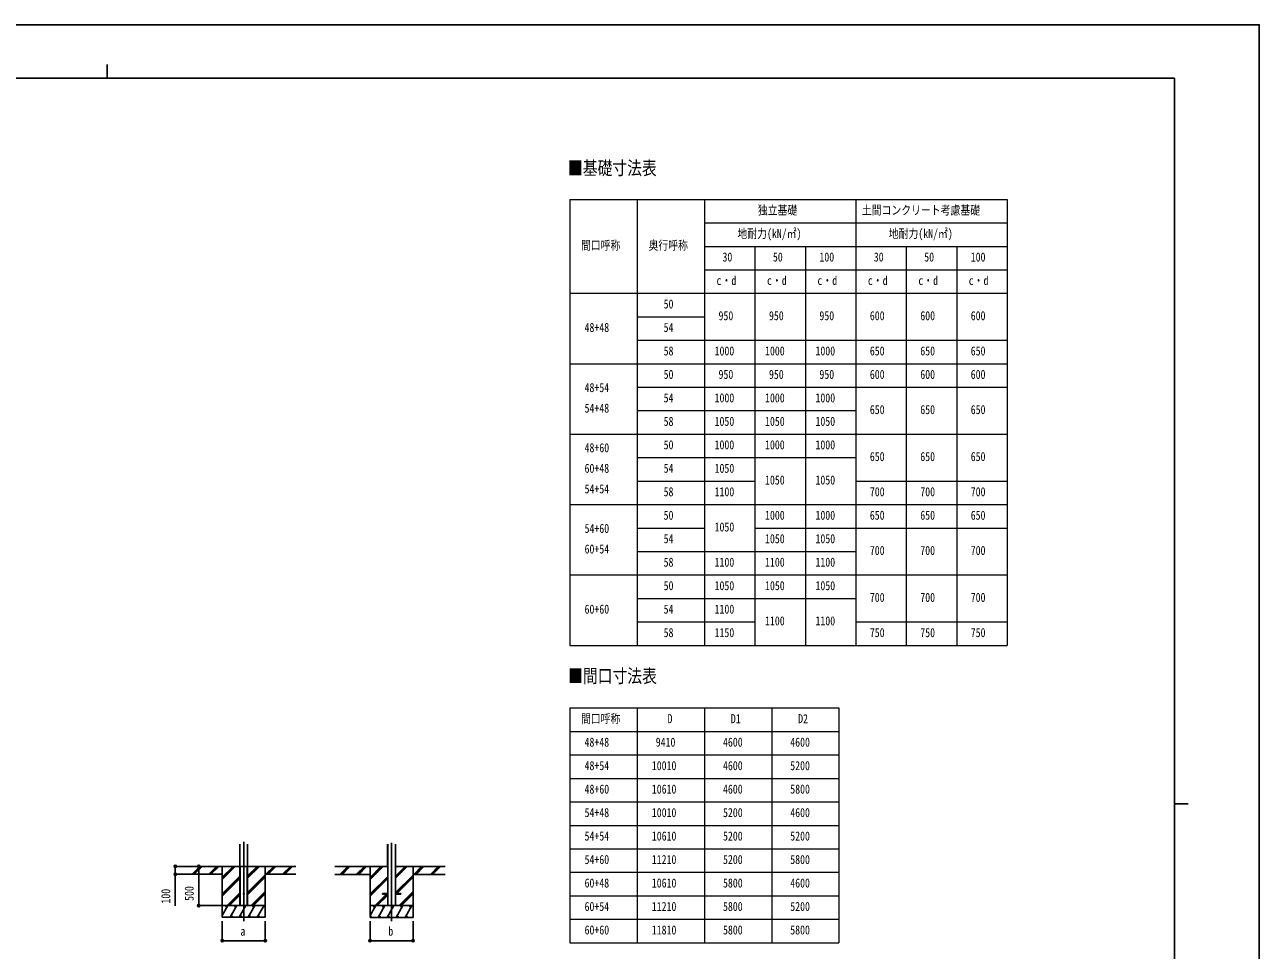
# Model space of a CAD drawing. Units: millimetres, scale not verified. Extents: x -14718 to 14718, y -10395 to 10395.
# Drawn here: x -1071 to 14718, y -1434 to 10395 of the extents above; entities that cross this region are included whole.
import ezdxf
from ezdxf.enums import TextEntityAlignment as Align

# ---------------------------------------------------------------- set-up
doc = ezdxf.new("R2010")
doc.units = ezdxf.units.MM
doc.header["$LTSCALE"] = 50
doc.layers.add('0-1_TABLE1', color=7, linetype='Continuous', lineweight=18)
for name, color, linetype in [('0-2_USER1', 3, 'Continuous'), ('0-3_YKK_12', 2, 'Continuous'), ('0-4_YKK_A1', 4, 'Continuous'), ('0-5_YKK_D', 6, 'Continuous'), ('0-6_YKK_ZWAK', 7, 'Continuous')]:
    doc.layers.add(name, color=color, linetype=linetype)
doc.styles.add('ＭＳ ゴシック', font='')
doc.styles.get('ＭＳ ゴシック').set_extended_font_data('MS Gothic')

msp = doc.modelspace()

# ---------------------------------------------------------------- linework, layer by layer
at = {"layer": '0-1_TABLE1'}
for p, q in [((5902.57, 8162.5), (11492.57, 8162.5)), ((6762.57, 8162.5), (6762.57, 2462.5)), ((7622.57, 8162.5), (7622.57, 2462.5)), ((7622.57, 7862.5), (11492.57, 7862.5)), ((7622.57, 7562.5), (11492.57, 7562.5)), ((8267.57, 7562.5), (8267.57, 2462.5)), ((8912.57, 7562.5), (8912.57, 2462.5)), ((10202.57, 7562.5), (10202.57, 2462.5)), ((10847.57, 7562.5), (10847.57, 2462.5)), ((7622.57, 7262.5), (11492.57, 7262.5)), ((6762.57, 6662.5), (7622.57, 6662.5)), ((6762.57, 6362.5), (11492.57, 6362.5)), ((6762.57, 5762.5), (11492.57, 5762.5)), ((6762.57, 5462.5), (9557.57, 5462.5)), ((6762.57, 4862.5), (9557.57, 4862.5)), ((6762.57, 4562.5), (8267.57, 4562.5)), ((9557.57, 4562.5), (11492.57, 4562.5)), ((6762.57, 3962.5), (7622.57, 3962.5)), ((8267.57, 3962.5), (11492.57, 3962.5)), ((6762.57, 3662.5), (9557.57, 3662.5)), ((6762.57, 3062.5), (9557.57, 3062.5)), ((6762.57, 2762.5), (8267.57, 2762.5)), ((9557.57, 2762.5), (11492.57, 2762.5)), ((5902.57, 1662.5), (9342.57, 1662.5)), ((5902.57, 1662.5), (5902.57, -1337.5)), ((6762.57, 1662.5), (6762.57, -1337.5)), ((7622.57, 1662.5), (7622.57, -1337.5)), ((8482.57, 1662.5), (8482.57, -1337.5)), ((9342.57, 1662.5), (9342.57, -1337.5)), ((5902.57, 1362.5), (9342.57, 1362.5)), ((5902.57, 1062.5), (9342.57, 1062.5)), ((5902.57, 762.5), (9342.57, 762.5)), ((5902.57, 462.5), (9342.57, 462.5)), ((5902.57, 162.5), (9342.57, 162.5)), ((5902.57, -137.5), (9342.57, -137.5)), ((5902.57, -437.5), (9342.57, -437.5)), ((5902.57, -737.5), (9342.57, -737.5)), ((5902.57, -1037.5), (9342.57, -1037.5)), ((5902.57, -1337.5), (9342.57, -1337.5))]:
    msp.add_line(p, q, dxfattribs=at)
for points in [[(5902.57, 8162.5), (5902.57, 6962.5), (5902.57, 2462.5)], [(9557.57, 8162.5), (9557.57, 4562.5), (9557.57, 4262.5), (9557.57, 2762.5), (9557.57, 2462.5)], [(11492.57, 8162.5), (11492.57, 7562.5), (11492.57, 2462.5)], [(5902.57, 6962.5), (6762.57, 6962.5), (11492.57, 6962.5)], [(5902.57, 6062.5), (6762.57, 6062.5), (11492.57, 6062.5)], [(5902.57, 5162.5), (6762.57, 5162.5), (11492.57, 5162.5)], [(5902.57, 4262.5), (6762.57, 4262.5), (11492.57, 4262.5)], [(5902.57, 3362.5), (6762.57, 3362.5), (11492.57, 3362.5)], [(5902.57, 2462.5), (6762.57, 2462.5), (8267.57, 2462.5), (9557.57, 2462.5), (11492.57, 2462.5)]]:
    msp.add_lwpolyline(points, dxfattribs=at)
at = {"layer": '0-3_YKK_12'}
for p, q in [((1730.45, -48.54), (1730.45, -1062.39)), ((3621.45, -60.18), (3621.45, -1063.39))]:
    msp.add_line(p, q, dxfattribs=at)
at = {"layer": '0-4_YKK_A1'}
for p, q in [((1680.45, -78.04), (1680.45, -862.39)), ((1780.45, -78.04), (1780.45, -862.39)), ((1780.45, -78.04), (1780.45, -862.39)), ((3571.05, -78.04), (3571.05, -363.39)), ((3571.45, -78.04), (3571.45, -863.39)), ((3671.45, -78.04), (3671.45, -863.39)), ((3673.05, -78.04), (3673.05, -363.39)), ((1680.45, -362.39), (1004.49, -362.39)), ((1455.45, -462.39), (1004.49, -462.39)), ((1071.18, -460.98), (1169.78, -362.39)), ((1083.92, -462.39), (1183.92, -362.39)), ((1098.06, -462.39), (1198.06, -362.39)), ((1283.31, -460.98), (1381.91, -362.39)), ((1296.05, -462.39), (1396.05, -362.39)), ((1310.19, -462.39), (1410.2, -362.39)), ((1455.45, -362.39), (1455.45, -1012.39)), ((1455.45, -529.27), (1622.33, -362.39)), ((1455.45, -515.13), (1608.19, -362.39)), ((1455.45, -500.98), (1594.04, -362.39)), ((1680.45, -362.39), (1780.45, -362.39)), ((1682.95, -362.39), (1682.95, -862.39)), ((1684.45, -362.39), (1684.45, -862.39)), ((1776.45, -362.39), (1776.45, -862.39)), ((1777.95, -362.39), (1777.95, -862.39)), ((1780.45, -512.64), (1930.7, -362.39)), ((1780.45, -498.49), (1916.55, -362.39)), ((1780.45, -484.35), (1902.41, -362.39)), ((1780.45, -362.39), (2396.07, -362.39)), ((1780.45, -696.48), (2005.45, -471.48)), ((2005.45, -362.39), (2005.45, -1012.39)), ((2005.45, -462.39), (2396.07, -462.39)), ((2014.54, -462.39), (2114.54, -362.39)), ((2028.68, -462.39), (2128.69, -362.39)), ((2042.83, -462.39), (2142.83, -362.39)), ((2226.67, -462.39), (2326.68, -362.39)), ((2240.82, -462.39), (2340.82, -362.39)), ((2254.96, -462.39), (2354.96, -362.39)), ((3570.64, -363.39), (2895.5, -363.39)), ((3346.45, -463.39), (2895.5, -463.39)), ((2962.18, -461.98), (3060.78, -363.39)), ((2974.92, -463.39), (3074.92, -363.39)), ((2989.06, -463.39), (3089.06, -363.39)), ((3174.31, -461.98), (3272.91, -363.39)), ((3187.05, -463.39), (3287.05, -363.39)), ((3201.2, -463.39), (3301.2, -363.39)), ((3346.45, -363.39), (3346.45, -1013.39)), ((3346.45, -530.27), (3513.33, -363.39)), ((3346.45, -516.13), (3499.19, -363.39)), ((3346.45, -501.98), (3485.04, -363.39)), ((3570.15, -363.39), (3570.75, -363.39)), ((3671.45, -513.64), (3821.7, -363.39)), ((3671.45, -499.49), (3807.55, -363.39)), ((3671.45, -485.35), (3793.41, -363.39)), ((3671.45, -363.39), (3671.55, -363.39)), ((3671.45, -697.48), (3896.45, -472.48)), ((3671.55, -363.39), (3671.85, -363.39)), ((3672.26, -363.39), (4304.65, -363.39)), ((3672.75, -363.39), (3673.05, -363.39)), ((3896.45, -363.39), (3896.45, -1013.39)), ((3896.45, -463.39), (4304.65, -463.39)), ((3905.54, -463.39), (4005.54, -363.39)), ((3919.68, -463.39), (4019.69, -363.39)), ((3933.83, -463.39), (4033.83, -363.39)), ((4117.68, -463.39), (4217.68, -363.39)), ((4131.82, -463.39), (4231.82, -363.39)), ((4145.96, -463.39), (4245.96, -363.39)), ((1455.45, -713.11), (1680.45, -488.12)), ((1455.45, -727.26), (1680.45, -502.26)), ((1455.45, -741.4), (1680.45, -516.4)), ((1780.45, -710.62), (2005.45, -485.63)), ((1780.45, -724.77), (2005.45, -499.77)), ((3346.45, -714.11), (3571.45, -489.12)), ((3346.45, -728.26), (3571.45, -503.26)), ((3346.45, -742.4), (3571.45, -517.4)), ((3674.18, -708.89), (3896.45, -486.63)), ((3688.33, -708.89), (3896.45, -500.77)), ((1518.3, -862.39), (1680.45, -700.25)), ((1532.45, -862.39), (1680.45, -714.39)), ((1546.59, -862.39), (1680.45, -728.53)), ((1826.67, -862.39), (2005.45, -683.61)), ((1840.81, -862.39), (2005.45, -697.76)), ((1854.96, -862.39), (2005.45, -711.9)), ((3409.3, -863.39), (3554.81, -717.89)), ((3423.45, -863.39), (3568.95, -717.89)), ((3437.59, -863.39), (3571.45, -729.53)), ((3571.45, -708.89), (3503.95, -708.89)), ((3503.95, -708.89), (3503.95, -717.89)), ((3571.45, -717.89), (3503.95, -717.89)), ((3563.81, -708.89), (3571.45, -701.25)), ((3563.81, -708.89), (3571.45, -701.25)), ((3671.45, -708.89), (3738.95, -708.89)), ((3671.45, -725.77), (3679.32, -717.89)), ((3671.45, -725.77), (3679.32, -717.89)), ((3671.45, -717.89), (3738.95, -717.89)), ((3717.67, -863.39), (3896.45, -684.61)), ((3731.81, -863.39), (3896.45, -698.76)), ((3738.95, -708.89), (3738.95, -717.89)), ((3745.96, -863.39), (3896.45, -712.9)), ((2005.45, -862.39), (1455.45, -862.39)), ((1455.45, -987.84), (1527.87, -862.39)), ((1512.87, -888.37), (1497.87, -862.39)), ((1556.74, -1012.39), (1643.34, -862.39)), ((1628.34, -888.37), (1613.34, -862.39)), ((1672.21, -1012.39), (1758.81, -862.39)), ((1743.81, -888.37), (1728.81, -862.39)), ((1787.68, -1012.39), (1874.28, -862.39)), ((1859.28, -888.37), (1844.28, -862.39)), ((1903.15, -1012.39), (1989.75, -862.39)), ((3896.45, -863.39), (3346.45, -863.39)), ((3346.45, -988.84), (3418.88, -863.39)), ((3403.87, -889.37), (3388.87, -863.39)), ((3447.74, -1013.39), (3534.35, -863.39)), ((3519.34, -889.37), (3504.34, -863.39)), ((3560.55, -863.39), (3682.35, -863.39)), ((3563.21, -1013.39), (3649.82, -863.39)), ((3634.81, -889.37), (3619.81, -863.39)), ((3678.68, -1013.39), (3765.29, -863.39)), ((3750.28, -889.37), (3735.28, -863.39)), ((3794.15, -1013.39), (3880.76, -863.39)), ((3865.75, -889.37), (3850.75, -863.39)), ((1455.45, -1012.39), (2005.45, -1012.39)), ((1571.74, -986.41), (1586.74, -1012.39)), ((1687.21, -986.41), (1702.21, -1012.39)), ((1802.68, -986.41), (1817.68, -1012.39)), ((1918.15, -986.41), (1933.15, -1012.39)), ((3346.45, -1013.39), (3896.45, -1013.39)), ((3347.27, -987.41), (3362.27, -1013.39)), ((3462.74, -987.41), (3477.74, -1013.39)), ((3578.21, -987.41), (3593.21, -1013.39)), ((3693.68, -987.41), (3708.68, -1013.39)), ((3809.15, -987.41), (3824.15, -1013.39))]:
    msp.add_line(p, q, dxfattribs=at)
for points in [[(1680.45, -78.04), (1680.45, -862.39), (1780.45, -862.39)], [(3569.85, -78.04), (3569.85, -363.39), (3570.15, -363.39)], [(3671.85, -78.04), (3671.85, -363.39), (3672.15, -363.39), (3672.75, -363.39)], [(3570.75, -363.39), (3571.05, -363.39), (3571.35, -363.39), (3571.45, -363.39)]]:
    msp.add_lwpolyline(points, dxfattribs=at)
msp.add_circle((1730.45, -712.39), 5, dxfattribs=at)
at = {"layer": '0-5_YKK_D'}
for p, q in [((1003.49, -362.39), (854.45, -362.39)), ((1003.49, -462.39), (854.45, -462.39)), ((1155.45, -362.39), (1155.45, -862.39)), ((1454.45, -862.39), (1154.45, -862.39)), ((1455.45, -1062.39), (1455.45, -1313.39)), ((2005.45, -1062.39), (2005.45, -1313.39)), ((3346.45, -1063.39), (3346.45, -1313.39)), ((3896.45, -1063.39), (3896.45, -1313.39)), ((1455.45, -1312.39), (2005.45, -1312.39)), ((3346.45, -1312.39), (3896.45, -1312.39))]:
    msp.add_line(p, q, dxfattribs=at)
msp.add_lwpolyline([(855.45, -362.39), (855.45, -462.39), (855.45, -867.49)], dxfattribs=at)
for centre in [(855.45, -362.39), (855.45, -462.39), (1155.45, -362.39), (1155.45, -862.39), (1455.45, -1312.39), (2005.45, -1312.39), (3346.45, -1312.39), (3896.45, -1312.39)]:
    msp.add_circle(centre, 14.88, dxfattribs=at)
at = {"layer": '0-6_YKK_ZWAK'}
for p, q in [((-17.43, 9887.5), (-17.43, 9712.5)), ((13632.57, 9712.5), (-13667.43, 9712.5)), ((13632.57, 9712.5), (13632.57, -8837.5)), ((13632.57, 437.5), (13807.57, 437.5))]:
    msp.add_line(p, q, dxfattribs=at)
msp.add_lwpolyline([(-14717.5, -10395), (14717.5, -10395), (14717.5, 10395), (-14717.5, 10395)], close=True, dxfattribs=at)

# ---------------------------------------------------------------- texts
at = {"layer": '0-1_TABLE1', "style": 'ＭＳ ゴシック', "width": 0.8}
for s, p in [('独立基礎', (8304.47, 7933.75)), ('土間コンクリート考慮基礎', (9634.67, 7933.75)), ('地耐力(kN/㎡)', (8044.07, 7633.75)), ('地耐力(kN/㎡)', (9979.07, 7633.75)), ('間口呼称', (6042.77, 7483.75)), ('奥行呼称', (6906.97, 7483.75)), ('30', (7852.67, 7333.75)), ('50', (8497.67, 7333.75)), ('100', (9092.27, 7333.75)), ('30', (9787.67, 7333.75)), ('50', (10432.67, 7333.75)), ('100', (11027.27, 7333.75)), ('c・d', (7777.07, 7033.75)), ('c・d', (8422.07, 7033.75)), ('c・d', (9067.07, 7033.75)), ('c・d', (9712.07, 7033.75)), ('c・d', (10357.07, 7033.75)), ('c・d', (11002.07, 7033.75)), ('50', (7100.17, 6733.75)), ('950', (7802.27, 6583.75)), ('950', (8447.27, 6583.75)), ('950', (9092.27, 6583.75)), ('600', (9737.27, 6583.75)), ('600', (10382.27, 6583.75)), ('600', (11027.27, 6583.75)), ('48+48', (6088.97, 6433.75)), ('54', (7100.17, 6433.75)), ('58', (7100.17, 6133.75)), ('1000', (7751.87, 6133.75)), ('1000', (8396.87, 6133.75)), ('1000', (9041.87, 6133.75)), ('650', (9737.27, 6133.75)), ('650', (10382.27, 6133.75)), ('650', (11027.27, 6133.75)), ('50', (7100.17, 5833.75)), ('950', (7802.27, 5833.75)), ('950', (8447.27, 5833.75)), ('950', (9092.27, 5833.75)), ('600', (9737.27, 5833.75)), ('600', (10382.27, 5833.75)), ('600', (11027.27, 5833.75)), ('48+54', (6088.97, 5665)), ('54+48', (6088.97, 5402.5)), ('54', (7100.17, 5533.75)), ('1000', (7751.87, 5533.75)), ('1000', (8396.87, 5533.75)), ('1000', (9041.87, 5533.75)), ('650', (9737.27, 5383.75)), ('650', (10382.27, 5383.75)), ('650', (11027.27, 5383.75)), ('58', (7100.17, 5233.75)), ('1050', (7751.87, 5233.75)), ('1050', (8396.87, 5233.75)), ('1050', (9041.87, 5233.75)), ('50', (7100.17, 4933.75)), ('1000', (7751.87, 4933.75)), ('1000', (8396.87, 4933.75)), ('1000', (9041.87, 4933.75)), ('48+60', (6088.97, 4896.25)), ('650', (9737.27, 4783.75)), ('650', (10382.27, 4783.75)), ('650', (11027.27, 4783.75)), ('60+48', (6088.97, 4633.75)), ('54', (7100.17, 4633.75)), ('1050', (7751.87, 4633.75)), ('1050', (8396.87, 4483.75)), ('1050', (9041.87, 4483.75)), ('54+54', (6088.97, 4371.25)), ('58', (7100.17, 4333.75)), ('1100', (7751.87, 4333.75)), ('700', (9737.27, 4333.75)), ('700', (10382.27, 4333.75)), ('700', (11027.27, 4333.75)), ('50', (7100.17, 4033.75)), ('1000', (8396.87, 4033.75)), ('1000', (9041.87, 4033.75)), ('650', (9737.27, 4033.75)), ('650', (10382.27, 4033.75)), ('650', (11027.27, 4033.75)), ('54+60', (6088.97, 3865)), ('1050', (7751.87, 3883.75)), ('54', (7100.17, 3733.75)), ('1050', (8396.87, 3733.75)), ('1050', (9041.87, 3733.75)), ('60+54', (6088.97, 3602.5)), ('700', (9737.27, 3583.75)), ('700', (10382.27, 3583.75)), ('700', (11027.27, 3583.75)), ('58', (7100.17, 3433.75)), ('1100', (7751.87, 3433.75)), ('1100', (8396.87, 3433.75)), ('1100', (9041.87, 3433.75)), ('50', (7100.17, 3133.75)), ('1050', (7751.87, 3133.75)), ('1050', (8396.87, 3133.75)), ('1050', (9041.87, 3133.75)), ('700', (9737.27, 2983.75)), ('700', (10382.27, 2983.75)), ('700', (11027.27, 2983.75)), ('60+60', (6088.97, 2833.75)), ('54', (7100.17, 2833.75)), ('1100', (7751.87, 2833.75)), ('1100', (8396.87, 2683.75)), ('1100', (9041.87, 2683.75)), ('58', (7100.17, 2533.75)), ('1150', (7751.87, 2533.75)), ('750', (9737.27, 2533.75)), ('750', (10382.27, 2533.75)), ('750', (11027.27, 2533.75)), ('間口呼称', (6042.77, 1433.75)), ('D', (7150.57, 1433.75)), ('D1', (7960.17, 1433.75)), ('D2', (8820.17, 1433.75)), ('48+48', (6088.97, 1133.75)), ('9410', (6999.37, 1133.75)), ('4600', (7859.37, 1133.75)), ('4600', (8719.37, 1133.75)), ('48+54', (6088.97, 833.75)), ('10010', (6948.97, 833.75)), ('4600', (7859.37, 833.75)), ('5200', (8719.37, 833.75)), ('48+60', (6088.97, 533.75)), ('10610', (6948.97, 533.75)), ('4600', (7859.37, 533.75)), ('5800', (8719.37, 533.75)), ('54+48', (6088.97, 233.75)), ('10010', (6948.97, 233.75)), ('5200', (7859.37, 233.75)), ('4600', (8719.37, 233.75)), ('54+54', (6088.97, -66.25)), ('10610', (6948.97, -66.25)), ('5200', (7859.37, -66.25)), ('5200', (8719.37, -66.25)), ('54+60', (6088.97, -366.25)), ('11210', (6948.97, -366.25)), ('5200', (7859.37, -366.25)), ('5800', (8719.37, -366.25)), ('60+48', (6088.97, -666.25)), ('10610', (6948.97, -666.25)), ('5800', (7859.37, -666.25)), ('4600', (8719.37, -666.25)), ('60+54', (6088.97, -966.25)), ('11210', (6948.97, -966.25)), ('5800', (7859.37, -966.25)), ('5200', (8719.37, -966.25)), ('60+60', (6088.97, -1266.25)), ('11810', (6948.97, -1266.25)), ('5800', (7859.37, -1266.25)), ('5800', (8719.37, -1266.25))]:
    msp.add_text(s, height=115.5, dxfattribs=at).set_placement(p, align=Align.BOTTOM_LEFT)
at = {"layer": '0-2_USER1', "style": 'ＭＳ ゴシック', "width": 0.8}
for s, p in [('■基礎寸法表', (5877.29, 8424.7)), ('■間口寸法表', (5879.29, 1933.7))]:
    msp.add_text(s, height=173.2, dxfattribs=at).set_placement(p, align=Align.BOTTOM_LEFT)
at = {"layer": '0-5_YKK_D', "style": 'ＭＳ ゴシック', "width": 0.8}
for s, p in [('500', (1125.45, -802.64)), ('100', (825.45, -837.49))]:
    msp.add_text(s, height=115.5, rotation=90, dxfattribs=at).set_placement(p, align=Align.BOTTOM_LEFT)
for s, p in [('a', (1688.45, -1282.39)), ('b', (3579.45, -1282.39))]:
    msp.add_text(s, height=115.5, dxfattribs=at).set_placement(p, align=Align.BOTTOM_LEFT)

doc.saveas('drawing.dxf')
